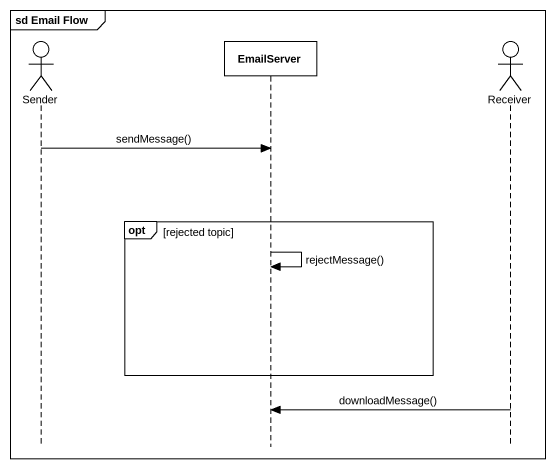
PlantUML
@startuml
mainframe sd Email Flow
hide footbox
actor Sender
participant EmailServer
actor Receiver

Sender -> EmailServer : sendMessage()
opt rejected topic
  EmailServer -> EmailServer : rejectMessage()
end
Receiver -> EmailServer : downloadMessage()
@enduml
